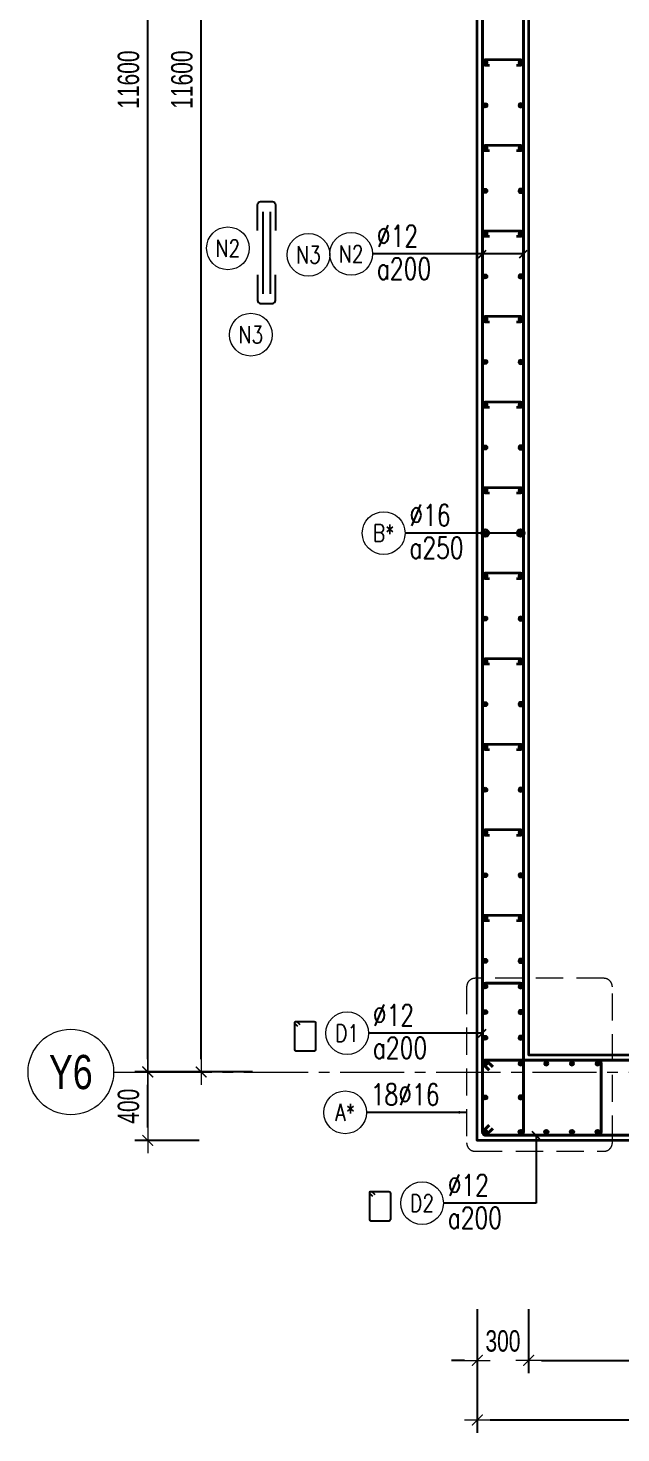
# Model space of a CAD drawing. Header units: millimetres. Extents: x 931337 to 1117500, y 19732 to 157199.
# Drawn here: x 1006675 to 1010142, y 102930 to 111140 of the extents above; entities that cross this region are included whole.
import ezdxf
from ezdxf.enums import TextEntityAlignment as Align

# ---------------------------------------------------------------- set-up
doc = ezdxf.new("R2010")
doc.units = ezdxf.units.MM
doc.header["$MEASUREMENT"] = 0
for name, pattern in [('HIDDEN', [9.525, 6.35, -3.175]), ('HIDDEN2', [4.7625, 3.175, -1.5875]), ('OF_Grid_1$0$CENTER2', [1.125, 0.75, -0.125, 0.125, -0.125])]:
    doc.linetypes.add(name, pattern=pattern)
doc.layers.get('0').update_dxf_attribs({"lineweight": 20})
doc.layers.get('Defpoints').update_dxf_attribs({"color": 151, "lineweight": 9})
doc.layers.add('Hidden', color=9, linetype='HIDDEN')
doc.layers.add('Ligature', color=1, linetype='Continuous')
for name, color, linetype, lineweight in [('KC-LEADER', 153, 'Continuous', 18), ('KC-THEP', 6, 'Continuous', 40), ('NDC_S_DIM', 1, 'Continuous', 15), ('NDC_S_HIDDEN', 8, 'HIDDEN2', 13), ('NDC_S_LEADER', 1, 'Continuous', 15), ('NDC_S_REBAR', 4, 'Continuous', 35), ('NDC_S_STIRRUP', 4, 'Continuous', 40), ('NDC_S_VN TEXT', 7, 'Continuous', 20), ('NDC_S_WALL', 6, 'Continuous', 35), ('OF_Grid_1$0$NDC_S_AXIS', 5, 'OF_Grid_1$0$CENTER2', 13), ('OF_Grid_1$0$NDC_S_SYMBOL', 1, 'Continuous', 15), ('OF_Grid_1$0$NDC_S_TEXT SYMBOL', 7, 'Continuous', 20)]:
    doc.layers.add(name, color=color, linetype=linetype, lineweight=lineweight)
doc.styles.add('NDC_ARIAL', font='arial.ttf', dxfattribs={"width": 0.85})
doc.styles.add('NDC_DIM', font='', dxfattribs={"width": 0.75})
doc.styles.add('NDC_EN TXT', font='romans.shx', dxfattribs={"width": 0.8})
doc.styles.add('OF_Grid_1$0$NDC_ANNO', font='', dxfattribs={"width": 0.8})
doc.styles.get('NDC_DIM').set_extended_font_data('Dotum')
doc.styles.get('OF_Grid_1$0$NDC_ANNO').set_extended_font_data('Dotum')
doc.dimstyles.new('NDC_1-50', dxfattribs={"dimscale": 50, "dimtxt": 2.5, "dimasz": 1, "dimexe": 1.5, "dimexo": 0, "dimgap": 0.8, "dimtad": 1, "dimdec": 0, "dimdsep": 46, "dimtxsty": 'NDC_ARIAL', "dimblk": 'DIMMARK', "dimcen": 49999.938995, "dimdle": 1.5, "dimclrd": 1, "dimclre": 1, "dimclrt": 3, "dimadec": 0, "dimazin": 0, "dimtfac": 1, "dimtdec": 0, "dimtix": 1, "dimtmove": 2, "dimatfit": 3, "dimfxl": 1, "dimarcsym": 0})
doc.dimstyles.new('NDC_dim_30', dxfattribs={"dimscale": 30, "dimtxt": 2.5, "dimasz": 1.5, "dimexe": 1.5, "dimexo": 2.5, "dimgap": 1, "dimtad": 1, "dimdec": 0, "dimzin": 0, "dimdsep": 46, "dimtxsty": 'NDC_DIM', "dimblk": 'DIMMARK', "dimcen": 0.09, "dimdle": 1.2, "dimclrd": 1, "dimclre": 1, "dimclrt": 3, "dimadec": 0, "dimazin": 0, "dimtfac": 1, "dimtdec": 0, "dimtix": 1, "dimtofl": 0, "dimtmove": 0, "dimatfit": 3, "dimfxl": 6, "dimfxlon": 1, "dimtolj": 1, "dimtzin": 0, "dimarcsym": 0})
doc.dimstyles.new('NDC_dim_50', dxfattribs={"dimscale": 50, "dimtxt": 2.5, "dimasz": 1.5, "dimexe": 1.5, "dimexo": 2.5, "dimgap": 1, "dimtad": 1, "dimdec": 0, "dimzin": 0, "dimdsep": 46, "dimtxsty": 'NDC_DIM', "dimblk": 'DIMMARK', "dimcen": 0.09, "dimdle": 1.2, "dimclrd": 1, "dimclre": 1, "dimclrt": 3, "dimadec": 0, "dimazin": 0, "dimtfac": 1, "dimtdec": 0, "dimtix": 1, "dimtofl": 0, "dimtmove": 0, "dimatfit": 3, "dimfxl": 6, "dimfxlon": 1, "dimtolj": 1, "dimtzin": 0, "dimarcsym": 0})

# ---------------------------------------------------------------- blocks, each defined once
blk = doc.blocks.new('*U86')
at = {"layer": 'OF_Grid_1$0$NDC_S_SYMBOL'}
blk.add_line((5, 0), (9, 0), dxfattribs=at)
blk.add_circle((0, 0), 5, dxfattribs=at)
at = {"layer": 'OF_Grid_1$0$NDC_S_TEXT SYMBOL', "color": 7, "style": 'OF_Grid_1$0$NDC_ANNO', "width": 0.8}
blk.add_attdef('GRID', text='', height=4, rotation=270, dxfattribs=at).set_placement((0, 0), align=Align.MIDDLE)
blk = doc.blocks.new('DIMMARK')
at = {"layer": 'NDC_S_DIM', "color": 1}
blk.add_line((-1.5, 0), (1, 0), dxfattribs=at)
at = {"layer": 'NDC_S_DIM', "color": 2, "const_width": 0.1}
blk.add_lwpolyline([(-0.42, -0.42), (0.42, 0.42)], dxfattribs=at)
blk = doc.blocks.new('*D935')
at = {"layer": 'Defpoints', "color": 0, "transparency": 16777216}
for p in [(1009301.9, 104639.1), (1016401.7, 103817.5), (1009301.9, 103004.7)]:
    blk.add_point(p, dxfattribs=at)
at = {"layer": 'NDC_S_DIM', "color": 1, "lineweight": -2, "transparency": 16777216}
for p, q in [((1009301.9, 103304.7), (1009301.9, 102929.7)), ((1016401.7, 103304.7), (1016401.7, 102929.7)), ((1016326.7, 103004.7), (1009376.9, 103004.7))]:
    blk.add_line(p, q, dxfattribs=at)
at = {"layer": 'NDC_S_DIM', "color": 1, "lineweight": -2, "transparency": 16777216, "xscale": 75, "yscale": 75, "zscale": 75, "rotation": 180}
blk.add_blockref('DIMMARK', (1009301.9, 103004.7), dxfattribs=at)
at = {"layer": 'NDC_S_DIM', "color": 1, "lineweight": -2, "transparency": 16777216, "xscale": 75, "yscale": 75, "zscale": 75}
blk.add_blockref('DIMMARK', (1016401.7, 103004.7), dxfattribs=at)
at = {"layer": 'NDC_S_DIM', "color": 3, "transparency": 16777216, "insert": (1012851.8, 103117.3), "char_height": 125, "attachment_point": 5, "style": 'NDC_DIM'}
blk.add_mtext('\\A1;7100', dxfattribs=at)
blk = doc.blocks.new('THEP')
at = {"layer": 'KC-LEADER', "color": 6}
blk.add_circle((0, 0), 14, dxfattribs=at)
at = {"layer": 'KC-THEP'}
for p, q in [((-14, 0), (14, 0)), ((9.9, 9.9), (-9.9, -9.9)), ((-9.9, 9.9), (9.9, -9.9)), ((0, 14), (0, -14))]:
    blk.add_line(p, q, dxfattribs=at)
blk = doc.blocks.new('*U11')
blk.add_circle((-2.5, 0), 2.5)
at = {"layer": 'NDC_S_VN TEXT', "color": 3, "style": 'NDC_EN TXT', "width": 0.75}
for tag, p in [('DK1', (0.5, 0.85)), ('KC1', (0.5, -2.97))]:
    blk.add_attdef(tag, p, '', height=2.5, dxfattribs=at)
at = {"layer": 'NDC_S_VN TEXT', "color": 7, "style": 'NDC_EN TXT', "width": 0.8}
blk.add_attdef('SH2', text='', height=2, dxfattribs=at).set_placement((-2.5, 0), align=Align.MIDDLE)
blk = doc.blocks.new('*U13')
blk.add_circle((-2.5, 0), 2.5)
at = {"layer": 'NDC_S_VN TEXT', "color": 3, "style": 'NDC_EN TXT', "width": 0.75}
blk.add_attdef('DK1', (0.5, 0.85), '', height=2.5, dxfattribs=at)
at = {"layer": 'NDC_S_VN TEXT', "color": 7, "style": 'NDC_EN TXT', "width": 0.8}
blk.add_attdef('SH2', text='', height=2, dxfattribs=at).set_placement((-2.5, 0), align=Align.MIDDLE)
blk = doc.blocks.new('A$C7BC65A55')
at = {"layer": 'Ligature'}
for p, q in [((-15.2, 372, 0), (-15.2, 38.5, 0)), ((15.2, 372, 0), (15.2, 38.5, 0))]:
    blk.add_line(p, q, dxfattribs=at)
for points in [[(-36.2, 296.5), (-36.2, 400.9, -0.414214), (-24, 413.1), (24, 413.1, -0.414214), (36.2, 400.9), (36.2, 296.5)], [(-36.2, 116.5), (-36.2, 12.2, 0.414214), (-24, 0), (24, 0, 0.414214), (36.2, 12.2), (36.2, 116.5)]]:
    blk.add_lwpolyline(points, format="xyb", dxfattribs=at)
blk = doc.blocks.new('*D928')
at = {"layer": 'Defpoints', "color": 0, "ltscale": 200, "transparency": 16777216}
for p in [(1009301.9, 104639.1), (1009601.9, 104639.1), (1009301.9, 103353.8)]:
    blk.add_point(p, dxfattribs=at)
at = {"layer": 'NDC_S_DIM', "color": 1, "lineweight": -2, "ltscale": 200, "transparency": 16777216}
for p, q in [((1009301.9, 103653.8), (1009301.9, 103278.8)), ((1009601.9, 103653.8), (1009601.9, 103278.8)), ((1009226.9, 103353.8), (1009151.9, 103353.8)), ((1009676.9, 103353.8), (1009751.9, 103353.8))]:
    blk.add_line(p, q, dxfattribs=at)
at = {"layer": 'NDC_S_DIM', "color": 1, "lineweight": -2, "ltscale": 200, "transparency": 16777216, "xscale": 75, "yscale": 75, "zscale": 75}
blk.add_blockref('DIMMARK', (1009301.9, 103353.8), dxfattribs=at)
at = {"layer": 'NDC_S_DIM', "color": 1, "lineweight": -2, "ltscale": 200, "transparency": 16777216, "xscale": 75, "yscale": 75, "zscale": 75, "rotation": 180}
blk.add_blockref('DIMMARK', (1009601.9, 103353.8), dxfattribs=at)
at = {"layer": 'NDC_S_DIM', "color": 3, "ltscale": 200, "transparency": 16777216, "insert": (1009451.9, 103466.4), "char_height": 125, "attachment_point": 5, "style": 'NDC_DIM'}
blk.add_mtext('\\A1;300', dxfattribs=at)
blk = doc.blocks.new('*D907')
at = {"layer": 'Defpoints', "color": 0, "transparency": 16777216}
for p in [(1007687.3, 116639.1), (1009931.2, 116639.1), (1010040.5, 105039.1)]:
    blk.add_point(p, dxfattribs=at)
at = {"layer": 'NDC_S_DIM', "color": 1, "lineweight": -2, "transparency": 16777216}
for p, q in [((1007987.3, 116639.1), (1007612.3, 116639.1)), ((1007687.3, 105114.1), (1007687.3, 116564.1)), ((1007987.3, 105039.1), (1007612.3, 105039.1))]:
    blk.add_line(p, q, dxfattribs=at)
at = {"layer": 'NDC_S_DIM', "color": 1, "lineweight": -2, "transparency": 16777216, "xscale": 75, "yscale": 75, "zscale": 75}
for p, rotation in [((1007687.3, 116639.1), 90), ((1007687.3, 105039.1), 270)]:
    blk.add_blockref('DIMMARK', p, dxfattribs=dict(at, rotation=rotation))
at = {"layer": 'NDC_S_DIM', "color": 3, "transparency": 16777216, "insert": (1007574.7, 110839.1), "char_height": 125, "attachment_point": 5, "rotation": 90, "style": 'NDC_DIM'}
blk.add_mtext('\\A1;11600', dxfattribs=at)
blk = doc.blocks.new('*D908')
at = {"layer": 'Defpoints', "color": 0, "ltscale": 200, "transparency": 16777216}
for p in [(1007374.7, 105039.3), (1009415.8, 105039.3), (1009384.1, 104639.1)]:
    blk.add_point(p, dxfattribs=at)
at = {"layer": 'NDC_S_DIM', "color": 1, "lineweight": -2, "ltscale": 200, "transparency": 16777216}
for p, q in [((1007674.7, 105039.3), (1007299.7, 105039.3)), ((1007374.7, 104714.1), (1007374.7, 104964.3)), ((1007674.7, 104639.1), (1007299.7, 104639.1))]:
    blk.add_line(p, q, dxfattribs=at)
at = {"layer": 'NDC_S_DIM', "color": 1, "lineweight": -2, "ltscale": 200, "transparency": 16777216, "xscale": 75, "yscale": 75, "zscale": 75}
for p, rotation in [((1007374.7, 105039.3), 90), ((1007374.7, 104639.1), 270)]:
    blk.add_blockref('DIMMARK', p, dxfattribs=dict(at, rotation=rotation))
at = {"layer": 'NDC_S_DIM', "color": 3, "ltscale": 200, "transparency": 16777216, "insert": (1007262.1, 104839.2), "char_height": 125, "attachment_point": 5, "rotation": 90, "style": 'NDC_DIM'}
blk.add_mtext('\\A1;400', dxfattribs=at)
blk = doc.blocks.new('*D909')
at = {"layer": 'Defpoints', "color": 0, "ltscale": 200, "transparency": 16777216}
for p in [(1007374.7, 116639.1), (1009415.7, 116639.1), (1009415.8, 105039.3)]:
    blk.add_point(p, dxfattribs=at)
at = {"layer": 'NDC_S_DIM', "color": 1, "lineweight": -2, "ltscale": 200, "transparency": 16777216}
for p, q in [((1007674.7, 116639.1), (1007299.7, 116639.1)), ((1007374.7, 105114.3), (1007374.7, 116564.1)), ((1007674.7, 105039.3), (1007299.7, 105039.3))]:
    blk.add_line(p, q, dxfattribs=at)
at = {"layer": 'NDC_S_DIM', "color": 1, "lineweight": -2, "ltscale": 200, "transparency": 16777216, "xscale": 75, "yscale": 75, "zscale": 75}
for p, rotation in [((1007374.7, 116639.1), 90), ((1007374.7, 105039.3), 270)]:
    blk.add_blockref('DIMMARK', p, dxfattribs=dict(at, rotation=rotation))
at = {"layer": 'NDC_S_DIM', "color": 3, "ltscale": 200, "transparency": 16777216, "insert": (1007262.1, 110839.2), "char_height": 125, "attachment_point": 5, "rotation": 90, "style": 'NDC_DIM'}
blk.add_mtext('\\A1;11600', dxfattribs=at)
blk = doc.blocks.new('*D894')
at = {"layer": 'Defpoints', "color": 0, "ltscale": 200, "transparency": 16777216}
for p in [(1012301.9, 105139.1), (1009601.9, 104639.1), (1012301.9, 103353.8)]:
    blk.add_point(p, dxfattribs=at)
at = {"layer": 'NDC_S_DIM', "color": 1, "lineweight": -2, "ltscale": 200, "transparency": 16777216}
for p, q in [((1009601.9, 103653.8), (1009601.9, 103278.8)), ((1012301.9, 103653.8), (1012301.9, 103278.8)), ((1009676.9, 103353.8), (1012226.9, 103353.8))]:
    blk.add_line(p, q, dxfattribs=at)
at = {"layer": 'NDC_S_DIM', "color": 1, "lineweight": -2, "ltscale": 200, "transparency": 16777216, "xscale": 75, "yscale": 75, "zscale": 75, "rotation": 180}
blk.add_blockref('DIMMARK', (1009601.9, 103353.8), dxfattribs=at)
at = {"layer": 'NDC_S_DIM', "color": 1, "lineweight": -2, "ltscale": 200, "transparency": 16777216, "xscale": 75, "yscale": 75, "zscale": 75}
blk.add_blockref('DIMMARK', (1012301.9, 103353.8), dxfattribs=at)
at = {"layer": 'NDC_S_DIM', "color": 3, "ltscale": 200, "transparency": 16777216, "insert": (1010951.9, 103466.4), "char_height": 125, "attachment_point": 5, "style": 'NDC_DIM'}
blk.add_mtext('\\A1;2700', dxfattribs=at)

msp = doc.modelspace()

# ---------------------------------------------------------------- linework, layer by layer
for centre in [(1007843.554, 109853.41), (1008314.523, 109815.251), (1007978.002, 109348.408)]:
    msp.add_circle(centre, 125)
at = {"layer": 'Ligature'}
for points in [[(1008252.992, 105305.097), (1008237.026, 105321.063, -0.66817864), (1008242.8, 105335.001), (1008347.428, 105335.001, -0.41421356), (1008355.593, 105326.837), (1008355.593, 105169.729, -0.41421356), (1008347.428, 105161.564), (1008242.799, 105161.564, -0.41421356), (1008234.635, 105169.729), (1008234.635, 105326.837, -0.66817864), (1008248.573, 105332.61), (1008264.539, 105316.644)], [(1008690.804, 104311.496), (1008674.838, 104327.462, -0.66817864), (1008680.612, 104341.4), (1008785.241, 104341.4, -0.41421356), (1008793.405, 104333.235), (1008793.405, 104176.128, -0.41421356), (1008785.24, 104167.963), (1008680.612, 104167.963, -0.41421356), (1008672.447, 104176.128), (1008672.447, 104333.235, -0.66817864), (1008686.385, 104339.009), (1008702.351, 104323.043)]]:
    msp.add_lwpolyline(points, format="xyb", dxfattribs=at)
at = {"layer": 'NDC_S_HIDDEN', "ltscale": 50}
msp.add_lwpolyline([(1009289.483, 104575.657), (1010041.694, 104575.657, 0.41421356), (1010091.694, 104625.657), (1010091.694, 105536.602, 0.41421356), (1010041.694, 105586.602), (1009289.483, 105586.602, 0.41421356), (1009239.483, 105536.602), (1009239.483, 104625.657, 0.41421356)], format="xyb", close=True, dxfattribs=at)
at = {"layer": 'NDC_S_REBAR'}
for points in [[(1009530.365, 110924.057), (1009555.365, 110924.057, 1), (1009555.365, 110954.057), (1009348.341, 110954.057, 1), (1009348.341, 110924.057), (1009373.341, 110924.057)], [(1009530.365, 110424.057), (1009555.365, 110424.057, 1), (1009555.365, 110454.057), (1009348.341, 110454.057, 1), (1009348.341, 110424.057), (1009373.341, 110424.057)], [(1009530.365, 109924.057), (1009555.365, 109924.057, 1), (1009555.365, 109954.057), (1009348.341, 109954.057, 1), (1009348.341, 109924.057), (1009373.341, 109924.057)], [(1009530.365, 109424.057), (1009555.365, 109424.057, 1), (1009555.365, 109454.057), (1009348.341, 109454.057, 1), (1009348.341, 109424.057), (1009373.341, 109424.057)], [(1009530.365, 108924.057), (1009555.365, 108924.057, 1), (1009555.365, 108954.057), (1009348.341, 108954.057, 1), (1009348.341, 108924.057), (1009373.341, 108924.057)], [(1009530.365, 108424.057), (1009555.365, 108424.057, 1), (1009555.365, 108454.057), (1009348.341, 108454.057, 1), (1009348.341, 108424.057), (1009373.341, 108424.057)], [(1009530.365, 107924.057), (1009555.365, 107924.057, 1), (1009555.365, 107954.057), (1009348.341, 107954.057, 1), (1009348.341, 107924.057), (1009373.341, 107924.057)], [(1009530.365, 107424.057), (1009555.365, 107424.057, 1), (1009555.365, 107454.057), (1009348.341, 107454.057, 1), (1009348.341, 107424.057), (1009373.341, 107424.057)], [(1009530.365, 106924.057), (1009555.365, 106924.057, 1), (1009555.365, 106954.057), (1009348.341, 106954.057, 1), (1009348.341, 106924.057), (1009373.341, 106924.057)], [(1009530.365, 106424.057), (1009555.365, 106424.057, 1), (1009555.365, 106454.057), (1009348.341, 106454.057, 1), (1009348.341, 106424.057), (1009373.341, 106424.057)], [(1009530.365, 105924.057), (1009555.365, 105924.057, 1), (1009555.365, 105954.057), (1009348.341, 105954.057, 1), (1009348.341, 105924.057), (1009373.341, 105924.057)]]:
    msp.add_lwpolyline(points, format="xyb", dxfattribs=at)
at = {"layer": 'NDC_S_STIRRUP'}
for points in [[(1009371.853, 104729.057), (1009331.853, 104689.057, 0.41421356), (1009351.853, 104669.057), (1009551.853, 104669.057, 0.41421356), (1009571.853, 104689.057), (1009571.853, 116989.057, 0.41421356), (1009551.853, 117009.057), (1009351.853, 117009.057, 0.41421356), (1009331.853, 116989.057), (1009331.853, 104689.057, 0.41421356), (1009351.853, 104669.057), (1009391.853, 104709.057)], [(1009371.853, 104729.057), (1009331.853, 104689.057, 0.41421356), (1009351.853, 104669.057), (1009551.853, 104669.057, 0.41421356), (1009571.853, 104689.057), (1009571.853, 105537.668, 0.41421356), (1009551.853, 105557.668), (1009351.853, 105557.668, 0.41421356), (1009331.853, 105537.668), (1009331.853, 104689.057, 0.41421356), (1009351.853, 104669.057), (1009391.853, 104709.057)], [(1013961.853, 105069.057), (1014001.853, 105109.057, -0.41421356), (1014021.853, 105089.057), (1014021.853, 104689.057, -0.41421356), (1014001.853, 104669.057), (1009351.853, 104669.057, -0.41421356), (1009331.853, 104689.057), (1009331.853, 105089.057, -0.41421356), (1009351.853, 105109.057), (1014001.853, 105109.057, -0.41421356), (1014021.853, 105089.057), (1013981.853, 105049.057)], [(1009391.853, 105069.057), (1009351.853, 105109.057, 0.41421356), (1009331.853, 105089.057), (1009331.853, 104689.057, 0.41421356), (1009351.853, 104669.057), (1010005.365, 104669.057, 0.41421356), (1010025.365, 104689.057), (1010025.365, 105089.057, 0.41421356), (1010005.365, 105109.057), (1009351.853, 105109.057, 0.41421356), (1009331.853, 105089.057), (1009371.853, 105049.057)]]:
    msp.add_lwpolyline(points, format="xyb", dxfattribs=at)
at = {"layer": 'NDC_S_WALL'}
msp.add_lwpolyline([(1012601.853, 114039.057), (1012601.853, 107289.057), (1015701.853, 107289.057), (1015701.853, 106989.057), (1012601.853, 106989.057), (1012601.853, 105139.057), (1014051.853, 105139.057), (1014051.853, 104639.057), (1009301.853, 104639.057), (1009301.853, 117039.057)], dxfattribs=at)
msp.add_lwpolyline([(1012301.853, 105139.057), (1012301.853, 116539.057), (1009601.853, 116539.057), (1009601.853, 105139.057)], close=True, dxfattribs=at)
at = {"layer": 'OF_Grid_1$0$NDC_S_AXIS', "ltscale": 500}
msp.add_line((1007374.674, 105039.057), (1023224.998, 105039.057), dxfattribs=at)

# ---------------------------------------------------------------- block references
at = {"layer": 'Hidden', "xscale": 1.44, "yscale": 1.44, "zscale": 1.44}
msp.add_blockref('A$C7BC65A55', (1008068.634, 109531.13, 0.03), dxfattribs=at)
at = {"layer": 'KC-THEP'}
for p, rotation in [((1009348.341, 110939.057), 189.6685644363809), ((1009348.341, 110689.057), 189.6685644363809), ((1009348.341, 110439.057), 189.6685644363809), ((1009348.341, 110189.057), 189.6685644363809), ((1009348.341, 109939.057), 189.6685644363809), ((1009348.341, 109689.057), 189.6685644363809), ((1009348.341, 109439.057), 189.6685644363809), ((1009348.341, 109189.057), 189.6685644363809), ((1009348.341, 108939.057), 189.6685644363809), ((1009348.341, 108689.057), 189.6685644363809), ((1009348.341, 108439.057), 189.6685644363809), ((1009348.341, 108189.057), 189.6685644363809), ((1009348.341, 107939.057), 189.6685644363809), ((1009348.341, 107689.057), 189.6685644363809), ((1009348.341, 107439.057), 189.6685644363809), ((1009348.341, 107189.057), 189.6685644363809), ((1009348.341, 106939.057), 189.6685644363809), ((1009348.341, 106689.057), 189.6685644363809), ((1009348.341, 106439.057), 189.6685644363809), ((1009348.341, 106189.057), 189.6685644363809), ((1009348.341, 105939.057), 189.6685644363809), ((1009348.341, 105689.057), 189.6685644363809), ((1009348.341, 105539.057), 189.6685644363809), ((1009348.341, 105389.057), 189.6685644363809), ((1009348.341, 105239.057), 189.6685644363809), ((1009348.341, 105089.057), 189.6685644363809), ((1009348.341, 104890.626), 189.6685644363809), ((1009555.365, 104689.057), 9.66856443638095), ((1009705.365, 104689.057), 9.66856443638095), ((1009855.365, 104689.057), 9.66856443638095), ((1010005.365, 104689.057), 9.66856443638095)]:
    msp.add_blockref('THEP', p, dxfattribs=dict(at, rotation=rotation))
at = {"layer": 'KC-THEP', "xscale": -1}
for p, rotation in [((1009555.365, 110939.057), 170.331435563619), ((1009555.365, 110689.057), 170.331435563619), ((1009555.365, 110439.057), 170.331435563619), ((1009555.365, 110189.057), 170.331435563619), ((1009555.365, 109939.057), 170.331435563619), ((1009555.365, 109689.057), 170.331435563619), ((1009555.365, 109439.057), 170.331435563619), ((1009555.365, 109189.057), 170.331435563619), ((1009555.365, 108939.057), 170.331435563619), ((1009555.365, 108689.057), 170.331435563619), ((1009555.365, 108439.057), 170.331435563619), ((1009555.365, 108189.057), 170.331435563619), ((1009555.365, 107939.057), 170.331435563619), ((1009555.365, 107689.057), 170.331435563619), ((1009555.365, 107439.057), 170.331435563619), ((1009555.365, 107189.057), 170.331435563619), ((1009555.365, 106939.057), 170.331435563619), ((1009555.365, 106689.057), 170.331435563619), ((1009555.365, 106439.057), 170.331435563619), ((1009555.365, 106189.057), 170.331435563619), ((1009555.365, 105939.057), 170.331435563619), ((1009555.365, 105689.057), 170.331435563619), ((1009555.365, 105539.057), 170.331435563619), ((1009555.365, 105389.057), 170.331435563619), ((1009555.365, 105239.057), 170.331435563619), ((1009555.365, 105089.057), 170.331435563619), ((1009705.365, 105089.057), 170.331435563619), ((1009855.365, 105089.057), 170.331435563619), ((1010005.365, 105089.057), 170.331435563619), ((1009555.365, 104890.626), 170.331435563619), ((1009348.341, 104689.057), 350.3314355636191)]:
    msp.add_blockref('THEP', p, dxfattribs=dict(at, rotation=rotation))
at = {"layer": 'NDC_S_VN TEXT', "xscale": 50, "yscale": 50, "zscale": 50}
for name, p, values in [('*U11', (1008689.466, 109820.419), {'SH2': 'N2', 'DK1': '%%C12', 'KC1': 'a200'}), ('*U11', (1008879.394, 108189.057), {'SH2': 'B*', 'DK1': '%%C16', 'KC1': 'a250'}), ('*U11', (1008665.916, 105266.098), {'SH2': 'D1', 'DK1': '%%C12', 'KC1': 'a200'}), ('*U13', (1008654.113, 104803.208), {'SH2': 'A*', 'DK1': '18%%C16'}), ('*U11', (1009103.728, 104272.497), {'SH2': 'D2', 'DK1': '%%C12', 'KC1': 'a200'})]:
    msp.add_blockref(name, p, dxfattribs=at).add_auto_attribs(values)
at = {"layer": 'OF_Grid_1$0$NDC_S_AXIS'}
ref = msp.add_blockref('*U86', (1006924.674, 105039.057), dxfattribs=dict(at, xscale=50, yscale=50, zscale=50))
ref.add_attrib('GRID', 'Y6', dxfattribs={"layer": 'OF_Grid_1$0$NDC_S_TEXT SYMBOL', "color": 7, "height": 200, "style": 'OF_Grid_1$0$NDC_ANNO', "width": 0.8}).set_placement((1006924.674, 105039.057), align=Align.MIDDLE)
ref = msp.add_blockref('*U86', (1006924.674, 105039.057), dxfattribs=dict(at, xscale=50, yscale=50, zscale=50))
ref.add_attrib('GRID', 'Y6', dxfattribs={"layer": 'OF_Grid_1$0$NDC_S_TEXT SYMBOL', "color": 7, "height": 200, "style": 'OF_Grid_1$0$NDC_ANNO', "width": 0.8}).set_placement((1006924.674, 105039.057), align=Align.MIDDLE)

# ---------------------------------------------------------------- texts
at = {"layer": 'NDC_S_VN TEXT', "color": 7, "style": 'NDC_EN TXT', "width": 0.8}
for tag, p in [('N2', (1007843.554, 109853.41)), ('N3', (1008314.523, 109815.251)), ('N3', (1007978.002, 109348.408))]:
    msp.add_attdef(tag, text='3', height=100, dxfattribs=at).set_placement(p, align=Align.MIDDLE)

# ---------------------------------------------------------------- dimensions: what is measured, and where the dimension line sits
at = {"layer": 'NDC_S_DIM', "ltscale": 200}
for base, p1, p2, angle, picture, middle in [((1007374.674, 116639.057), (1009415.838, 105039.311), (1009415.741, 116639.057), 90, '*D909', (1007262.089, 110839.184)), ((1012301.853, 103353.837), (1009601.853, 104639.057), (1012301.853, 105139.057), 180, '*D894', (1010951.853, 103466.422)), ((1009301.853, 103353.837), (1009601.853, 104639.057), (1009301.853, 104639.057), 180, '*D928', (1009451.853, 103466.422))]:
    dim = msp.add_linear_dim(base=base, p1=p1, p2=p2, angle=angle, dimstyle='NDC_dim_50', override={"dimtmove": 1}, dxfattribs=at)
    dim.commit()
    dim.dimension.update_dxf_attribs({"geometry": picture, "text_midpoint": middle})
at = {"layer": 'NDC_S_DIM'}
for base, p1, p2, angle, picture, middle in [((1007687.269, 116639.057), (1010040.49, 105039.057), (1009931.157, 116639.057), 90, '*D907', (1007574.685, 110839.057)), ((1009301.853, 103004.688), (1016401.653, 103817.493), (1009301.853, 104639.057), 180, '*D935', (1012851.753, 103117.272))]:
    dim = msp.add_linear_dim(base=base, p1=p1, p2=p2, angle=angle, dimstyle='NDC_dim_50', override={"dimtmove": 1}, dxfattribs=at)
    dim.commit()
    dim.dimension.update_dxf_attribs({"geometry": picture, "text_midpoint": middle})
at = {"layer": 'NDC_S_DIM', "ltscale": 200}
dim = msp.add_linear_dim(base=(1007374.674, 105039.311), p1=(1009384.145, 104639.057), p2=(1009415.838, 105039.311), angle=90, dimstyle='NDC_dim_50', dxfattribs=at)
dim.commit()
dim.dimension.update_dxf_attribs({"geometry": '*D908', "text_midpoint": (1007262.089, 104839.184)})

# ---------------------------------------------------------------- leaders
at = {"layer": 'NDC_S_LEADER'}
for points, override in [([(1009571.853, 109820.238), (1008689.465, 109820.238)], {"dimtad": 0, "dimldrblk": 'Oblique'}), ([(1009331.853, 109820.238), (1008689.465, 109820.238)], {"dimtad": 0, "dimldrblk": 'Oblique'}), ([(1009555.365, 108189.057), (1008879.394, 108189.057)], {"dimtad": 0, "dimldrblk": 'Origin'}), ([(1009348.341, 108189.057), (1008879.394, 108189.057)], {"dimtad": 0, "dimldrblk": 'Origin'}), ([(1009331.853, 105266.098), (1008663.841, 105266.098)], {"dimtad": 0, "dimldrblk": 'Oblique'}), ([(1009645.32, 104669.057), (1009645.32, 104272.497), (1009103.728, 104272.497)], {"dimgap": 1, "dimtad": 0, "dimldrblk": 'Oblique'})]:
    msp.add_leader(points, dimstyle='NDC_dim_30', override=override, dxfattribs=at)
msp.add_leader([(1009242.241, 104803.208), (1008654.113, 104803.208)], dimstyle='NDC_1-50', dxfattribs=at)

doc.saveas('drawing.dxf')
